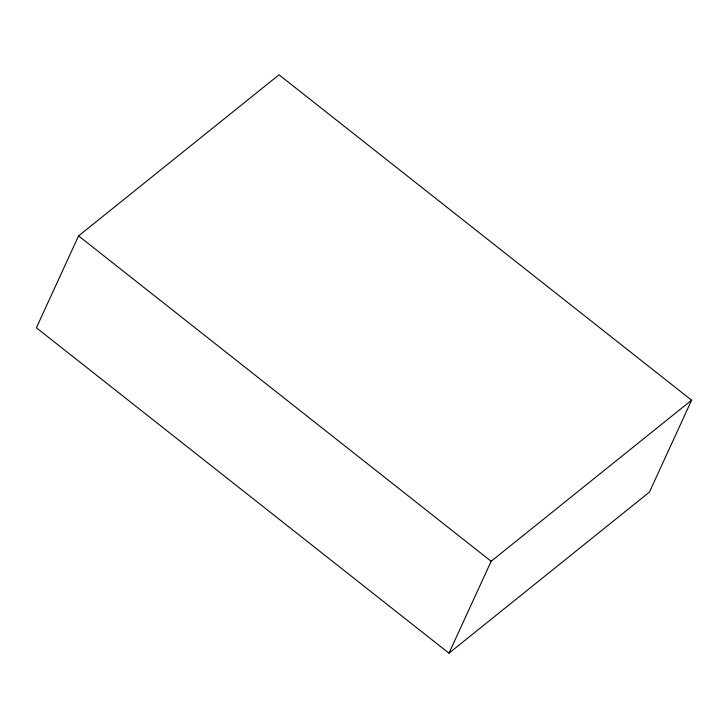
<?xml version="1.0" encoding="UTF-8"?>
<svg xmlns="http://www.w3.org/2000/svg" width="728" height="728" viewBox="0 0 728 728"><rect width="100%" height="100%" fill="white"/><g stroke="black" fill="none" stroke-linecap="round" stroke-linejoin="round"><path stroke-width="1.09" d="M78.56 235.899L36.4 327.8L448.976 653.189L649.44 492.101L691.6 400.2L279.024 74.811L78.56 235.899L491.136 561.288L448.976 653.189M491.136 561.288L691.6 400.2"/></g></svg>
